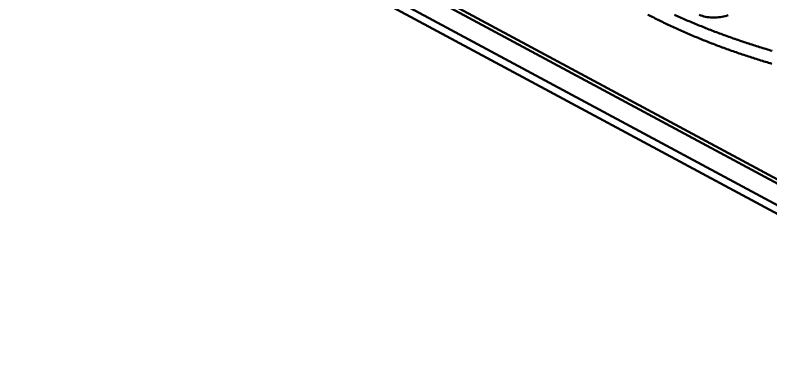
# Model space of a CAD drawing. Header units: millimetres. Extents: x 0 to 841, y 0 to 594.
# Drawn here: x 483 to 538.9, y 141.1 to 166.3 of the extents above; entities that cross this region are included whole.
import ezdxf

# ---------------------------------------------------------------- set-up
doc = ezdxf.new("R2010")
doc.units = ezdxf.units.MM
doc.layers.add('VIS', color=7, linetype='CONTINUOUS', lineweight=50)

msp = doc.modelspace()

# ---------------------------------------------------------------- linework, layer by layer
at = {"layer": 'VIS'}
for points in [[(483, 184.116), (559, 143.312)], [(483.297, 184.275), (559.297, 143.471)], [(483, 182.522), (559, 141.718)], [(483, 182.522), (559, 141.718)], [(483, 181.885), (559, 141.081)], [(529.765, 166.344), (529.872, 166.288), (529.979, 166.233), (530.086, 166.179), (530.193, 166.124), (530.3, 166.07), (530.408, 166.016), (530.515, 165.962), (530.623, 165.909), (530.731, 165.856), (530.839, 165.804), (530.947, 165.751), (531.056, 165.699), (531.164, 165.647), (531.273, 165.596), (531.382, 165.545), (531.491, 165.494), (531.6, 165.443), (531.709, 165.393), (531.818, 165.343), (531.928, 165.293), (532.037, 165.244), (532.147, 165.194), (532.257, 165.146), (532.367, 165.097), (532.477, 165.049), (532.587, 165.001), (532.697, 164.953), (532.808, 164.905), (532.918, 164.858), (533.029, 164.811), (533.14, 164.764), (533.251, 164.718), (533.362, 164.672), (533.473, 164.626), (533.584, 164.58), (533.696, 164.535), (533.807, 164.49), (533.919, 164.445), (534.03, 164.401), (534.142, 164.357), (534.254, 164.313), (534.366, 164.269), (534.478, 164.225), (534.59, 164.182), (534.703, 164.139), (534.815, 164.097), (534.928, 164.054), (535.04, 164.012), (535.153, 163.97), (535.266, 163.928), (535.379, 163.887), (535.492, 163.846), (535.605, 163.805), (535.718, 163.764), (535.831, 163.724), (535.944, 163.684), (536.058, 163.644), (536.171, 163.604), (536.285, 163.565), (536.399, 163.526), (536.512, 163.487), (536.626, 163.448), (536.74, 163.41), (536.854, 163.372), (536.968, 163.334), (537.082, 163.296), (537.197, 163.259), (537.311, 163.222), (537.426, 163.185), (537.54, 163.148), (537.655, 163.112), (537.769, 163.075), (537.884, 163.039), (537.999, 163.004), (538.114, 162.968), (538.229, 162.933), (538.344, 162.898), (538.459, 162.863), (538.574, 162.829), (538.689, 162.794), (538.804, 162.76), (538.92, 162.726)], [(531.726, 166.341), (531.835, 166.291), (531.945, 166.242), (532.055, 166.192), (532.165, 166.143), (532.274, 166.094), (532.385, 166.045), (532.495, 165.997), (532.605, 165.949), (532.715, 165.901), (532.826, 165.854), (532.937, 165.807), (533.048, 165.76), (533.158, 165.713), (533.269, 165.667), (533.381, 165.62), (533.492, 165.575), (533.603, 165.529), (533.715, 165.484), (533.826, 165.439), (533.938, 165.394), (534.05, 165.349), (534.162, 165.305), (534.274, 165.261), (534.386, 165.217), (534.498, 165.174), (534.61, 165.131), (534.723, 165.088), (534.835, 165.045), (534.948, 165.003), (535.061, 164.961), (535.173, 164.919), (535.286, 164.877), (535.399, 164.836), (535.512, 164.795), (535.625, 164.754), (535.739, 164.713), (535.852, 164.673), (535.966, 164.633), (536.079, 164.593), (536.193, 164.553), (536.306, 164.514), (536.42, 164.475), (536.534, 164.436), (536.648, 164.397), (536.762, 164.359), (536.876, 164.321), (536.99, 164.283), (537.105, 164.245), (537.219, 164.208), (537.334, 164.171), (537.448, 164.134), (537.563, 164.097), (537.677, 164.061), (537.792, 164.025), (537.907, 163.989), (538.022, 163.953), (538.137, 163.917), (538.252, 163.882), (538.367, 163.847), (538.482, 163.812), (538.597, 163.778), (538.713, 163.743), (538.828, 163.709), (538.944, 163.676)], [(535.697, 166.311), (535.583, 166.27), (535.467, 166.236), (535.35, 166.206), (535.232, 166.182), (535.112, 166.163), (534.992, 166.148), (534.872, 166.138), (534.751, 166.132), (534.63, 166.131), (534.509, 166.134), (534.388, 166.141), (534.268, 166.154), (534.148, 166.17), (534.029, 166.192), (533.911, 166.218), (533.794, 166.25), (533.679, 166.287), (533.566, 166.33)]]:
    msp.add_lwpolyline(points, dxfattribs=at)

doc.saveas('drawing.dxf')
